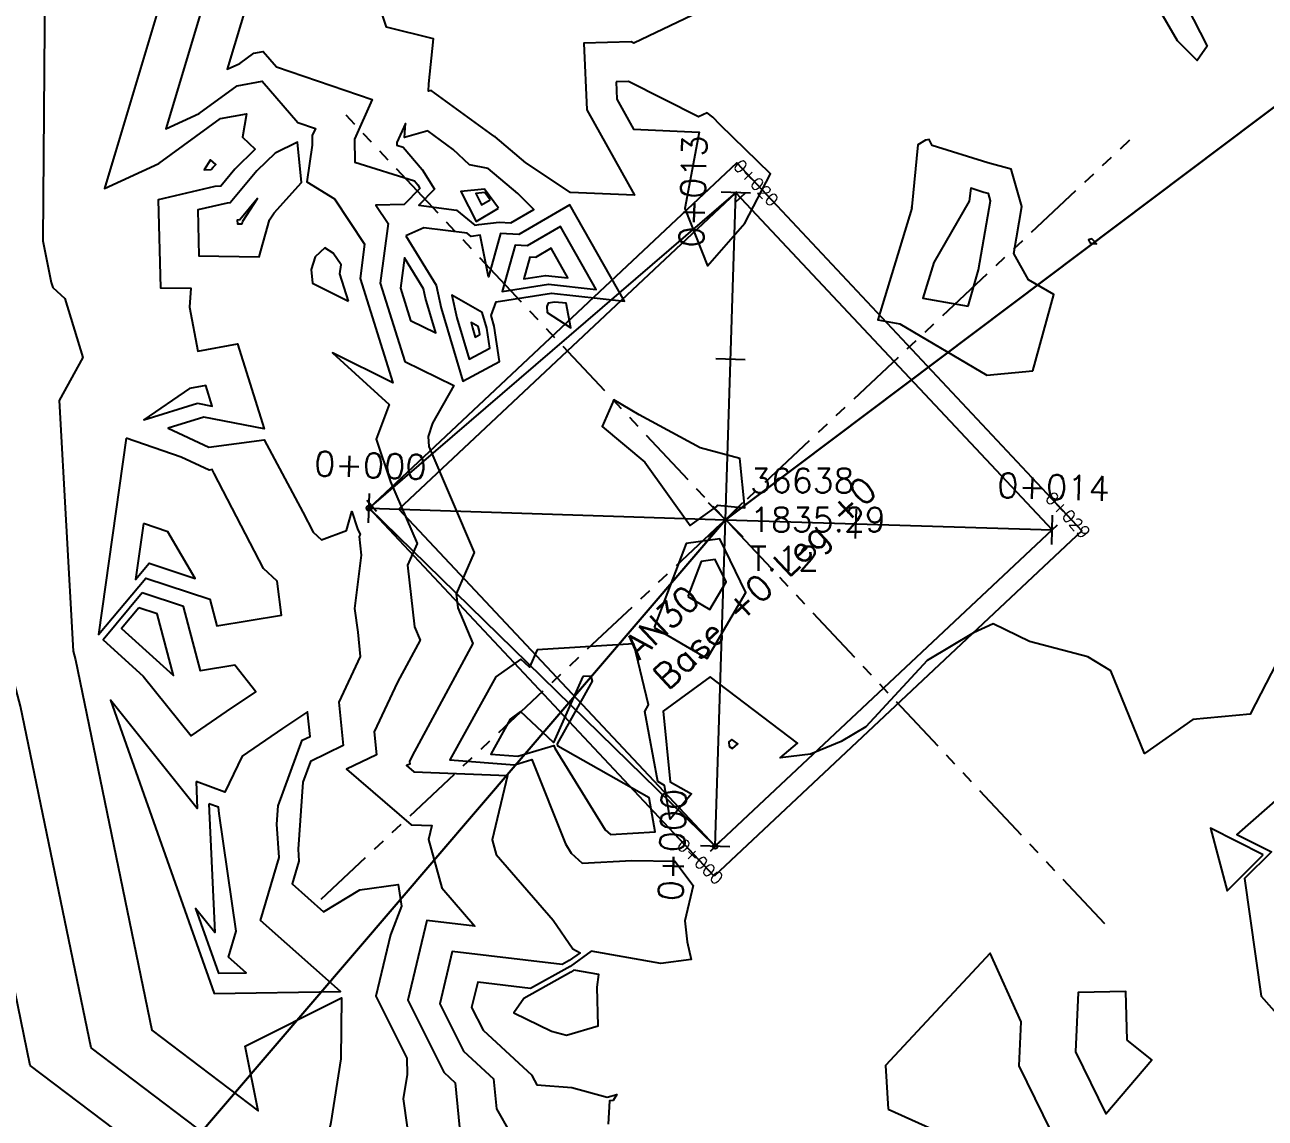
# Model space of a CAD drawing. Header units: metres. Extents: x 419533 to 423558, y 4805342 to 4807578.
# Drawn here: x 421936.54 to 421962, y 4806600.72 to 4806623.15 of the extents above; entities that cross this region are included whole.
import ezdxf

# ---------------------------------------------------------------- set-up
doc = ezdxf.new("R2010")
doc.units = ezdxf.units.M
doc.linetypes.add('PHANTOM', pattern=[2.5, 1.25, -0.25, 0.25, -0.25, 0.25, -0.25])
for name, color, linetype in [('_pieds', 253, 'Continuous'), ('C-ROAD-CNTR-N', 92, 'Continuous'), ('C-ROAD-STAN', 11, 'Continuous'), ('C-ROAD-STAN-MAJR', 11, 'Continuous'), ('C-ROAD-STAN-MINR', 11, 'Continuous'), ('C-TOPO-MAJR', 9, 'Continuous'), ('C-TOPO-MINR', 8, 'Continuous'), ('LS', 7, 'Continuous'), ('V-NODE', 1, 'Continuous'), ('V-NODE-TEXT', 11, 'Continuous')]:
    doc.layers.add(name, color=color, linetype=linetype)
doc.styles.get("Standard").update_dxf_attribs({"font": 'simplex.shx'})

# ---------------------------------------------------------------- blocks, each defined once
blk = doc.blocks.new('AeccTickTriangle')
at = {"color": 0, "linetype": 'ByBlock', "lineweight": -2}
blk.add_lwpolyline([(3.05311331771918e-16, 0.6666666666666667), (-0.5773502691896256, -0.333333333333333), (0.5773502691896257, -0.3333333333333335)], close=True, dxfattribs=at)
at = {"color": 0, "linetype": 'ByBlock', "lineweight": -2, "const_width": 0.0625}
blk.add_lwpolyline([(-0.03125, 0, 1), (0.03125, 0, 1)], format="xyb", close=True, dxfattribs=at)
blk = doc.blocks.new('AeccTickLine')
blk.add_line((0, -0.5), (0, 0.5))
blk = doc.blocks.new('AN30 +0 +0')
at = {"linetype": 'PHANTOM', "flags": 128}
for points in [[(0, -11.38231219537556), (0, 11.38231219444424)], [(-11.38231219508452, 0), (11.38231219508452, 0)]]:
    blk.add_lwpolyline(points, dxfattribs=at)
at = {"flags": 128}
blk.add_lwpolyline([(-4.74419642862631, -4.744196427986026), (-4.74419642862631, 4.744196428917348), (4.744196428568102, 4.744196428917348), (4.744196428568102, -4.744196427986026)], close=True, dxfattribs=at)
at = {"layer": 'LS', "insert": (-3.273187459330074, -0.3826382020488381), "char_height": 0.5157699281218149, "width": 9.13591657892082, "attachment_point": 1}
blk.add_mtext('AN30\\PBase +0 Leg +0', dxfattribs=at)
blk = doc.blocks.new('*U73')
at = {"color": 0, "linetype": 'ByBlock', "lineweight": -2, "transparency": 16777216}
for p, q in [((-0.7071067811865476, -0.7071067811865476), (0.7071067811865476, 0.7071067811865476)), ((-0.7071067811865476, 0.7071067811865476), (0.7071067811865476, -0.7071067811865476))]:
    blk.add_line(p, q, dxfattribs=at)
blk = doc.blocks.new('*U86', base_point=(421950.92, 4806613, 1835.29))
at = {"layer": 'V-NODE-TEXT', "linetype": 'ByBlock', "char_height": 0.5}
for s, insert, attachment_point in [('36638', (421951.4235533906, 4806613.550000001, 1835.29), 7), ('1835.29', (421951.4235533906, 4806613, 1835.29), 4), ('T.12', (421951.4235533906, 4806612.449999999, 1835.29), 1)]:
    blk.add_mtext(s, dxfattribs=dict(at, insert=insert, attachment_point=attachment_point))
blk = doc.blocks.new('*U87', base_point=(421950.92, 4806613, 1835.29))
at = {"layer": 'V-NODE-TEXT', "lineweight": -2}
blk.add_blockref('*U86', (421950.92, 4806613, 1835.29), dxfattribs=at)
blk = doc.blocks.new('*U88', base_point=(421950.92, 4806613, 1835.29))
at = {"layer": 'V-NODE', "lineweight": -2, "xscale": 0.5, "yscale": 0.5, "zscale": 0.5}
blk.add_blockref('*U73', (421950.92, 4806613, 1835.29), dxfattribs=at)
at = {"layer": 'V-NODE-TEXT', "lineweight": -2}
blk.add_blockref('*U87', (421950.92, 4806613, 1835.29), dxfattribs=at)
blk = doc.blocks.new('tower_bases_layout_1')
at = {"color": 31, "lineweight": 30, "true_color": 0xffbd7a, "elevation": 1718.013}
blk.add_lwpolyline([(423449.834, 4807399.592), (423130.593, 4807500.114), (421950.92, 4806612.998), (421795.045, 4806430.988), (421305.015, 4806147.038), (421305.015, 4806147.038), (420630.083, 4805770.97), (419765.157, 4805549.54), (419617.356, 4805580.088)], dxfattribs=at)
at = {"layer": '_pieds', "elevation": 1838.947, "flags": 128}
blk.add_lwpolyline([(421950.6878595501, 4806605.683969109), (421943.6019691079, 4806613.234140449), (421951.1521404493, 4806620.320030892), (421958.2380308914, 4806612.769859552)], close=True, dxfattribs=at)
at = {"rotation": 43.1830892}
blk.add_blockref('AN30 +0 +0', (421950.92, 4806613.002, 1838.947), dxfattribs=at)
at = {"layer": 'V-NODE'}
blk.add_blockref('*U88', (421950.92, 4806613, 1835.29), dxfattribs=at)
blk = doc.blocks.new('leg_extensions_profiles_1')
at = {"layer": 'C-ROAD-CNTR-N', "color": 92, "linetype": 'Continuous', "lineweight": -3, "flags": 128}
blk.add_lwpolyline([(421950.7072763161, 4806606.2960662), (421943.6019691079, 4806613.234140449), (421951.1327236832, 4806619.707933801), (421957.6259338002, 4806612.789276318)], dxfattribs=at)
at = {"layer": 'C-ROAD-STAN', "color": 11, "linetype": 'Continuous', "lineweight": -3}
blk.add_circle((421950.7072763161, 4806606.2960662), 0.05, dxfattribs=at)
at = {"layer": 'C-TOPO-MAJR', "color": 9, "linetype": 'Continuous', "lineweight": -3, "flags": 128}
for points, elevation in [([(421943.4961119975, 4806552.220378541), (421944.5289472216, 4806556.226067032), (421942.3991619786, 4806554.654016743), (421941.106498958, 4806565.954826071), (421941.2808331064, 4806571.049859755), (421935.9794587184, 4806569.715963956), (421935.2656436298, 4806573.469782414), (421936.647377898, 4806578.207013911), (421938.6723446221, 4806581.923399498), (421937.6997973283, 4806581.62462166), (421937.8506189344, 4806582.122528223), (421938.207317413, 4806586.009009946), (421939.6302640437, 4806599.53883402), (421936.6479765318, 4806601.795388778), (421935.3227048183, 4806608.223253082), (421934.9059218276, 4806609.803069855), (421934.5586790428, 4806616.071078246), (421934.3757762027, 4806616.979027375), (421934.5329274804, 4806637.480042636), (421926.7322778216, 4806629.240444653)], 1830), ([(421960.3865834694, 4806623.545327244), (421960.8085863158, 4806622.716613789), (421960.5996694, 4806622.4207274), (421960.19795125, 4806622.827145), (421959.8083533898, 4806623.494877627)], 1835), ([(421951.1309888508, 4806623.781256851), (421949.0404886444, 4806622.775723099), (421948.9808531587, 4806622.805741959), (421948.0136306052, 4806622.778135967), (421948.0755913762, 4806621.410133119), (421949.0541538871, 4806619.658967871), (421947.7404857317, 4806619.713025244), (421946.8239005883, 4806620.320814118), (421946.1931970513, 4806620.856863461), (421946.1753381334, 4806620.860531349), (421946.1600514811, 4806620.875021842), (421944.8781974072, 4806621.808379749), (421944.8206770588, 4806621.791416057), (421944.8289102777, 4806621.943244826), (421944.9246318182, 4806622.864103454), (421943.9582730443, 4806623.103273044), (421943.2504406302, 4806625.229878447)], 1835), ([(421941.6821964661, 4806625.539282289), (421940.692819789, 4806622.243459557), (421940.9491685369, 4806622.362519239), (421941.2401427538, 4806622.574237452), (421941.4307096949, 4806622.608604837), (421941.7057807292, 4806622.293531431), (421943.6694611704, 4806621.620838604), (421943.301840316, 4806620.808702165), (421943.3120567274, 4806620.332684014), (421944.5336137915, 4806619.948982817), (421944.6022925473, 4806619.868574185), (421944.6464930195, 4806619.798107496), (421944.3250699043, 4806619.464076527), (421943.7439775112, 4806619.45101066), (421943.9951253287, 4806619.07363316), (421943.8309010026, 4806617.849101485), (421944.3341198336, 4806616.246332143), (421945.3454924925, 4806615.754672673), (421944.9018088024, 4806614.977668743), (421944.8183920812, 4806614.705218376), (421944.8286325832, 4806614.498976262), (421945.7569235756, 4806612.32289967), (421945.389440799, 4806611.478830433), (421945.4221828473, 4806611.187296941), (421945.7297302468, 4806610.457440756), (421944.4868296464, 4806608.15460158), (421944.4320733009, 4806608.03893339), (421944.4377152618, 4806607.985094205), (421944.3681190092, 4806607.951579789), (421944.5184468508, 4806607.822320458), (421946.4463762346, 4806607.750734072), (421946.1318388636, 4806606.426992949), (421946.2149155173, 4806606.126789342), (421947.3792073766, 4806604.779634213), (421947.7850319026, 4806604.188941406), (421947.9352123595, 4806604.111609406), (421947.712133401, 4806603.952803912), (421947.5701231774, 4806603.872964628), (421945.3114108683, 4806604.14050977), (421945.0537169338, 4806603.065417939), (421945.5403578739, 4806602.089622615), (421946.1592364153, 4806601.522471873), (421946.2165587937, 4806600.909754114), (421946.779011726, 4806599.925634292)], 1835)]:
    blk.add_lwpolyline(points, dxfattribs=dict(at, elevation=elevation))
at = {"layer": 'C-TOPO-MAJR', "color": 9, "linetype": 'Continuous', "lineweight": -3, "elevation": 1835, "flags": 128}
for points in [[(421940.9960628207, 4806619.068630773), (421941.0124690016, 4806619.127770877), (421941.3107776923, 4806619.588718077), (421940.9497331023, 4806619.15491456), (421940.9446603186, 4806619.154540679), (421940.8975159114, 4806619.143628594), (421940.8995254028, 4806619.070298539), (421940.9960628207, 4806619.068630773)], [(421946.0859622398, 4806619.563807696), (421945.9775363898, 4806619.710066134), (421945.794933659, 4806619.693948122), (421945.9132295959, 4806619.461743124), (421946.0859622398, 4806619.563807696)], [(421944.3546650985, 4806618.82193749), (421944.9797054729, 4806617.808592582), (421945.0844592327, 4806617.340071217), (421945.5262651055, 4806615.843051608), (421946.2803075079, 4806616.245439054), (421946.1742586489, 4806616.969678355), (421946.1099994837, 4806617.185883451), (421946.2153756124, 4806617.467203778), (421947.3512482377, 4806617.647132169), (421948.8431325291, 4806617.481305564), (421947.7234740555, 4806619.458535036), (421946.6804139182, 4806618.852806602), (421946.3020454124, 4806618.873806134), (421946.0541774276, 4806617.98451881), (421945.8854151139, 4806618.838267464), (421945.6982843991, 4806618.809826746), (421945.6133588384, 4806618.880298967), (421944.7236941684, 4806618.990545031), (421944.3546650985, 4806618.82193749)], [(421958.4022218788, 4806618.690056003), (421958.441657167, 4806618.667435297), (421958.5339233995, 4806618.659604977), (421958.4381313021, 4806618.759091404), (421958.3723879599, 4806618.74369308), (421958.4022218788, 4806618.690056003)]]:
    blk.add_lwpolyline(points, close=True, dxfattribs=at)
at = {"layer": 'C-TOPO-MINR', "color": 8, "linetype": 'Continuous', "lineweight": -3, "flags": 128}
for points, elevation in [([(421937.0869641818, 4806642.401130064), (421936.9054509965, 4806618.722006123), (421937.077670772, 4806617.867088861), (421937.1122301336, 4806617.763473256), (421937.3556224015, 4806617.536611257), (421937.7235606223, 4806616.325879289), (421937.2425180226, 4806615.447801356), (421937.527852016, 4806610.297295881), (421937.5741118341, 4806610.121947946), (421939.1413981044, 4806602.520258898), (421941.3273444675, 4806600.866257516), (421941.0576228316, 4806602.19544569), (421943.0383380978, 4806603.183898438), (421943.0254661219, 4806601.937677395), (421942.8193771429, 4806600.629911673), (421942.7588484431, 4806600.331070075), (421942.1552683832, 4806599.634751005), (421942.5698785973, 4806598.070616139), (421941.4208308576, 4806585.550929887)], 1832), ([(421941.0057329655, 4806629.242654049), (421938.1687251212, 4806619.791981561), (421939.2853045666, 4806620.310570374), (421940.5527023305, 4806621.232752392), (421941.0883453594, 4806621.329351781), (421941.0078511752, 4806620.847539457), (421941.2678700562, 4806620.605051336), (421940.8504814632, 4806620.193160226), (421940.5585430754, 4806619.842389426), (421940.4336879139, 4806619.833187197), (421939.2733343638, 4806619.564610736), (421939.3227934751, 4806617.75975637), (421939.9414272981, 4806617.749068943), (421939.9159449326, 4806617.361193747), (421940.0842735189, 4806616.454988304), (421940.9008369884, 4806616.60788245), (421941.4524359082, 4806614.861480656), (421940.2078452262, 4806615.099926183), (421939.4807109679, 4806614.87494212), (421940.3123148659, 4806614.489218954), (421941.452146251, 4806614.637234151), (421942.2408516792, 4806613.152651054), (421942.4546205524, 4806612.7406974), (421942.6235321512, 4806612.585389883), (421943.1378731903, 4806612.776242574), (421943.2466741877, 4806613.166006659), (421943.3674489864, 4806612.813288448), (421943.4186414147, 4806612.693284434), (421943.4004270662, 4806612.651447995), (421943.4428631568, 4806612.273599255), (421943.3010210951, 4806611.17697343), (421943.3734739554, 4806610.690007025), (421943.4217933465, 4806610.189696229), (421942.9800936278, 4806609.256642599), (421943.0738912279, 4806608.361566162), (421942.399906431, 4806608.037005476), (421942.2444462521, 4806607.614154438), (421942.1471680942, 4806606.23865898), (421942.1631754403, 4806605.991466765), (421942.0258830428, 4806605.525529389), (421942.6676284907, 4806604.95431006), (421943.4128097341, 4806605.401186928), (421944.2030566455, 4806605.513649903), (421944.2676736928, 4806605.067547339), (421944.0450254533, 4806604.476974309), (421943.7434004521, 4806603.218603306), (421944.3768087284, 4806601.948515275), (421944.3827159929, 4806601.614965132), (421944.3024767708, 4806601.111138141), (421944.4644994728, 4806599.954225488)], 1833), ([(421942.080177114, 4806629.843447203), (421939.4307724551, 4806621.017720559), (421940.1172365518, 4806621.336544807), (421940.8964225422, 4806621.903494922), (421941.4067326729, 4806621.995525705), (421942.1433322884, 4806621.151805643), (421942.5004673306, 4806621.029462834), (421942.4336080359, 4806620.881759381), (421942.43791348, 4806620.68115376), (421942.3282920667, 4806619.932281455), (421942.8924670601, 4806619.58014149), (421943.5114341563, 4806618.650074655), (421943.4170034239, 4806617.945955932), (421944.0891964286, 4806615.804998016), (421942.8543669468, 4806616.422669468), (421944.0133088467, 4806615.359873048), (421943.7475422092, 4806614.649627736), (421944.0457710039, 4806613.778661872), (421944.5877824951, 4806612.508092052), (421944.3949339326, 4806612.065139214), (421944.5372911411, 4806610.797598051), (421944.6519341941, 4806610.525532861), (421944.188623759, 4806609.667113917), (421943.7060834644, 4806608.647787995), (421943.7558032448, 4806608.173330184), (421943.1424862682, 4806607.877984384), (421944.4672503727, 4806606.73888653), (421944.8893378572, 4806606.723213904), (421944.8204752273, 4806606.433403205), (421945.0942258621, 4806605.444185121), (421945.7725611351, 4806604.659310749), (421944.790140472, 4806604.775678768), (421944.398558693, 4806603.142010623), (421945.138039525, 4806601.659229627), (421945.3730698115, 4806601.443843905), (421945.4854727879, 4806600.242370732)], 1834), ([(421946.7363697453, 4806558.140190344), (421947.6282035736, 4806561.599027163), (421944.5948183123, 4806559.360006028), (421943.4618418909, 4806569.264791966), (421943.7070147831, 4806576.430135965), (421937.5079604222, 4806574.870372032), (421942.0718428975, 4806583.24638476), (421939.1885936512, 4806582.360617064), (421939.635724896, 4806583.836729055), (421940.6932062402, 4806595.358734791), (421941.1492801179, 4806599.695228652), (421937.8946873181, 4806602.157823838), (421936.4484083262, 4806609.172600513), (421936.2168869218, 4806610.050182868), (421935.8394307214, 4806616.863567434), (421935.6406135996, 4806617.850516749), (421935.8114385288, 4806640.135314771), (421931.9248127831, 4806636.02998572)], 1831), ([(421962.4505862797, 4806610.478799286), (421961.6908179747, 4806609.006926836), (421960.5117437736, 4806608.901388302), (421959.522826114, 4806608.199950518), (421958.8329815444, 4806609.896537297), (421958.3585095729, 4806610.185751886), (421957.1585919298, 4806610.501587368), (421956.4134565807, 4806610.858295161), (421956.0119965865, 4806610.675366586), (421955.0566373438, 4806610.106832083), (421953.8030630769, 4806608.745193636), (421953.2937228571, 4806608.447782856), (421952.6650586302, 4806608.183823835), (421952.0429102632, 4806608.111126842), (421952.3981202727, 4806608.410520282), (421950.6077827103, 4806609.775356036), (421949.6429000419, 4806609.06716051), (421949.7870654474, 4806607.622063076), (421950.2220927273, 4806607.372697273), (421949.7860195625, 4806606.849791188), (421949.6680808823, 4806607.545667647), (421949.5316751798, 4806607.622663238), (421949.2625371602, 4806609.062537896), (421949.3403452142, 4806609.201701689), (421949.0410581342, 4806610.449524911), (421947.0548190302, 4806610.325803448), (421946.8969722114, 4806609.971546879), (421946.7195420673, 4806610.137106972), (421946.2037934517, 4806609.774142869), (421945.2589976896, 4806608.06777551), (421946.5867278836, 4806607.969285554), (421946.9453969915, 4806608.075412084), (421947.6342771601, 4806606.348275577), (421947.7520973096, 4806606.157958111), (421947.97596141, 4806605.947523723), (421948.9964553591, 4806606.006349558), (421949.8817882427, 4806605.993921088), (421950.2565089739, 4806605.490512369), (421950.086572201, 4806604.766054881), (421950.1324787477, 4806604.333208494), (421950.2123172973, 4806603.975368648), (421949.5919149653, 4806603.892862012), (421948.162245256, 4806604.141286877), (421947.7287768344, 4806603.832709289), (421946.9178536406, 4806603.376801782), (421945.8326812646, 4806603.505340772), (421945.7088751747, 4806602.988825254), (421945.9426762228, 4806602.520015603), (421946.9454030192, 4806601.601099841), (421946.9476447995, 4806601.577137496), (421947.0466396341, 4806601.403926951), (421947.764792375, 4806601.346312875), (421948.4923094428, 4806601.147228413), (421948.6888529841, 4806601.204778154), (421948.6114287426, 4806601.079731189), (421948.5380704011, 4806601.071574438), (421948.5107469565, 4806600.595868696)], 1836), ([(421963.487348913, 4806608.360968256), (421961.4194254958, 4806606.537440737), (421962.125520619, 4806606.181683891), (421961.5751451329, 4806605.633449754), (421961.9195647457, 4806603.218434007), (421963.8686484274, 4806601.020296988)], 1837)]:
    blk.add_lwpolyline(points, dxfattribs=dict(at, elevation=elevation))
for points, elevation in [([(421948.6760514356, 4806621.982006481), (421948.6921051376, 4806621.627564312), (421949.0339947364, 4806621.015743219), (421950.3785692213, 4806620.950415861), (421950.0843747841, 4806619.384331761), (421950.5529218501, 4806618.20815203), (421951.3145053333, 4806619.084523531), (421951.8444679897, 4806620.093872813), (421950.8084521831, 4806621.101604331), (421950.6610946011, 4806621.257276099), (421950.5409011316, 4806621.351169132), (421950.3635520246, 4806621.265863944), (421948.9266535894, 4806621.989159045), (421948.6760514356, 4806621.982006481)], 1836), ([(421945.7741803935, 4806619.041871722), (421945.8556496394, 4806619.054253676), (421946.2711792749, 4806619.101425287), (421946.5105956577, 4806619.088137627), (421946.9820485268, 4806619.36192089), (421946.6535304147, 4806619.691215781), (421946.0502788584, 4806620.203933058), (421945.6626700879, 4806620.283540657), (421945.3308895982, 4806620.59804136), (421944.8058720797, 4806620.98032298), (421944.3324417647, 4806620.840700636), (421944.3480681726, 4806621.128867183), (421944.1700725961, 4806620.735644949), (421944.1711647676, 4806620.684756878), (421944.301753658, 4806620.643737826), (421944.6928678869, 4806620.185823884), (421944.9445823128, 4806619.78452766), (421944.6223409757, 4806619.449646375), (421945.3987123737, 4806619.353439462), (421945.7741803935, 4806619.041871722)], 1836), ([(421941.6723489021, 4806620.522043685), (421941.3003782082, 4806620.154972268), (421940.7541380889, 4806619.498651993), (421940.6891741163, 4806619.493863938), (421940.0854251377, 4806619.354119665), (421940.111159439, 4806618.415027454), (421941.3474538563, 4806618.393669412), (421941.5575575684, 4806619.151039799), (421941.6526786415, 4806619.298021075), (421942.2185611645, 4806619.917818829), (421942.13506184, 4806620.744366), (421941.6723489021, 4806620.522043685)], 1834), ([(421957.2290125, 4806616.054295), (421957.6568553243, 4806617.623156985), (421957.1395800075, 4806617.919874301), (421956.8368099395, 4806618.464211149), (421957.0051617315, 4806619.427065003), (421956.7876739319, 4806620.19349645), (421956.3057354154, 4806620.322221515), (421955.1593499139, 4806620.680572042), (421955.1003005987, 4806620.803576718), (421955.0246805816, 4806620.789024714), (421954.8682156413, 4806620.693747411), (421954.7455681675, 4806619.422461924), (421954.7383655382, 4806619.408395785), (421954.7427268379, 4806619.389765632), (421954.046517542, 4806617.101626152), (421954.4988706637, 4806617.020821681), (421956.2873817066, 4806615.965902097), (421957.2290125, 4806616.054295)], 1836), ([(421940.362948062, 4806620.18612686), (421940.4005847182, 4806620.231348182), (421940.4543943974, 4806620.284449127), (421940.3477728374, 4806620.383882144), (421940.2199607843, 4806620.175588235), (421940.362948062, 4806620.18612686)], 1832), ([(421946.2590243383, 4806619.389032535), (421945.9702794295, 4806619.778528024), (421945.4839967873, 4806619.735604737), (421945.7990263626, 4806619.117228112), (421946.2590243383, 4806619.389032535)], 1836), ([(421955.9028127258, 4806617.378102447), (421956.1147847815, 4806618.123090797), (421956.362593804, 4806619.540384129), (421956.3199775969, 4806619.690564513), (421956.2255429129, 4806619.715787877), (421955.9576610939, 4806619.799525496), (421955.9203261663, 4806619.537571921), (421955.1944926594, 4806618.278562495), (421954.9711485853, 4806617.544526916), (421955.9028127258, 4806617.378102447)], 1837), ([(421946.8502321788, 4806618.617475576), (421946.6028640904, 4806618.631204558), (421946.337324219, 4806617.678514997), (421947.2888072732, 4806617.829235078), (421948.2641647871, 4806617.720821694), (421947.5321594221, 4806619.013486032), (421946.8502321788, 4806618.617475576)], 1834), ([(421943.1784821429, 4806617.48423082), (421943.0031058453, 4806618.04281038), (421943.0277429839, 4806618.226516152), (421942.8662534163, 4806618.469172169), (421942.6921569541, 4806618.577837607), (421942.498685958, 4806618.395163503), (421942.413782373, 4806618.131136749), (421942.4387185689, 4806617.854266398), (421943.1784821429, 4806617.48423082)], 1833), ([(421947.0200504392, 4806618.38214455), (421946.9036827683, 4806618.38860298), (421946.7787666704, 4806617.940435774), (421947.2263663088, 4806618.011337986), (421947.6851970452, 4806617.960337822), (421947.3408447888, 4806618.56843703), (421947.0200504392, 4806618.38214455)], 1833), ([(421944.720488579, 4806617.735473356), (421944.3279074074, 4806618.371944451), (421944.2447985812, 4806617.752247037), (421944.4531683872, 4806617.088582015), (421944.97195177, 4806616.836385398), (421944.7638643814, 4806617.541470867), (421944.720488579, 4806617.735473356)], 1836), ([(421945.405054084, 4806617.138671567), (421945.6542932162, 4806616.294147102), (421946.0796765931, 4806616.521148833), (421946.0198504857, 4806616.929719171), (421945.9254338521, 4806617.247391479), (421945.3005572627, 4806617.606043749), (421945.405054084, 4806617.138671567)], 1834), ([(421947.4136892021, 4806617.465029261), (421947.27885, 4806617.44367), (421947.2537181206, 4806617.376575975), (421947.2571867749, 4806617.250185342), (421947.7480394616, 4806616.932370153), (421947.6473686024, 4806617.439055222), (421947.4136892021, 4806617.465029261)], 1836), ([(421945.7256489353, 4806616.937271916), (421945.782321327, 4806616.745242596), (421945.8790456782, 4806616.796858612), (421945.8654423225, 4806616.889759988), (421945.8439737176, 4806616.961992824), (421945.7018882813, 4806617.043543749), (421945.7256489353, 4806616.937271916)], 1833), ([(421940.083010165, 4806615.387767842), (421940.382796564, 4806615.330333115), (421940.249932116, 4806615.750991499), (421939.9189489049, 4806615.689017877), (421938.9806623288, 4806615.046688196), (421940.083010165, 4806615.387767842)], 1832), ([(421949.1445123556, 4806615.149090136), (421948.6306583334, 4806615.461228333), (421948.3903278783, 4806614.910351727), (421949.2642243301, 4806614.18112665), (421950.1917327759, 4806612.877992525), (421950.7263240694, 4806613.263333214), (421950.7534824632, 4806613.293707696), (421951.3165359631, 4806613.244055861), (421951.2124720509, 4806614.252497843), (421950.3973129438, 4806614.471666), (421949.1445123556, 4806615.149090136)], 1836), ([(421938.619097625, 4806614.67127675), (421938.0458290661, 4806610.641710673), (421939.0168169236, 4806611.799263595), (421940.3346487497, 4806611.369080679), (421940.4803761852, 4806610.822042302), (421941.8050675467, 4806611.042517523), (421941.7161775207, 4806611.7393249), (421941.4346002788, 4806611.998224009), (421940.4252643298, 4806613.943313705), (421940.3811123125, 4806614.026421208), (421940.3173041363, 4806614.018135263), (421939.7439713334, 4806614.284064445), (421938.619097625, 4806614.67127675)], 1832), ([(421938.972847625, 4806612.92377675), (421938.8092614494, 4806611.773912007), (421939.0863395967, 4806612.104227794), (421940.0345583166, 4806611.794698547), (421939.4727250373, 4806612.751705268), (421938.972847625, 4806612.92377675)], 1831), ([(421949.4539584391, 4806610.789531284), (421950.5447646342, 4806610.149366707), (421951.3400684077, 4806611.502214699), (421950.8013820084, 4806612.605347914), (421950.1104794803, 4806612.51055386), (421949.4539584391, 4806610.789531284)], 1836), ([(421950.1438879456, 4806611.422008625), (421950.6014984624, 4806611.153449422), (421950.9351410218, 4806611.720990633), (421950.7091535249, 4806612.183772529), (421950.4193089455, 4806612.14400492), (421950.1438879456, 4806611.422008625)], 1837), ([(421938.9472942506, 4806611.494299394), (421938.1409104604, 4806610.532977474), (421938.9660727429, 4806609.787110621), (421939.9521639508, 4806608.56651136), (421940.6740119786, 4806609.065449235), (421941.2776393318, 4806609.464791527), (421940.8438254473, 4806610.010733631), (421940.1455418607, 4806609.894514689), (421939.7929033992, 4806611.218265228), (421938.9472942506, 4806611.494299394)], 1833), ([(421938.8777715776, 4806611.189335193), (421938.5217054231, 4806610.764854687), (421939.5886910079, 4806609.800402971), (421939.2511580487, 4806611.067449777), (421938.8777715776, 4806611.189335193)], 1834), ([(421947.9943092561, 4806609.780179353), (421947.3918235112, 4806608.428016959), (421946.7145901442, 4806609.05994351), (421946.4978262333, 4806608.90739338), (421946.1007381594, 4806608.19022449), (421946.6587696902, 4806608.14883016), (421947.3934022237, 4806608.366200433), (421947.4158606369, 4806608.309893477), (421948.4519983976, 4806606.636197478), (421948.5576473106, 4806606.536886493), (421949.4750781292, 4806606.589771308), (421949.3562147566, 4806607.291103752), (421947.4777183454, 4806608.351440216), (421947.4689440866, 4806608.398382052), (421948.1882035338, 4806609.684815363), (421948.1628132965, 4806609.790675354), (421947.9943092561, 4806609.780179353)], 1837), ([(421940.0505909795, 4806607.625871498), (421940.075364668, 4806607.068707266), (421938.2917596477, 4806609.291951925), (421940.4261939101, 4806603.27247343), (421943.0133547616, 4806603.313327056), (421941.3731072171, 4806604.773315756), (421941.7543882365, 4806606.067291831), (421941.7099335008, 4806606.753780679), (421941.7361174849, 4806607.124017452), (421942.2319765667, 4806608.472752082), (421942.3919792109, 4806608.54980214), (421942.3386664062, 4806609.058546876), (421941.8222526721, 4806608.716902575), (421940.9967062349, 4806608.146288861), (421940.640021305, 4806607.409897516), (421940.0505909795, 4806607.625871498)], 1832), ([(421950.994797854, 4806608.343175152), (421951.0623899899, 4806608.304430071), (421951.1717566364, 4806608.396611191), (421951.0504202509, 4806608.489110081), (421950.9850273451, 4806608.44111361), (421950.994797854, 4806608.343175152)], 1837), ([(421940.316526652, 4806607.166295475), (421940.433843069, 4806604.527830413), (421940.0400962427, 4806605.018631637), (421940.5112917749, 4806603.6897777), (421941.0824307675, 4806603.698796505), (421940.7203313914, 4806604.021102122), (421940.8772217601, 4806604.553550299), (421940.5244812336, 4806606.971136165), (421940.5084072541, 4806607.095988237), (421940.316526652, 4806607.166295475)], 1831), ([(421961.9577865361, 4806606.120044223), (421960.8761325955, 4806606.665021496), (421961.2176883847, 4806605.382825577), (421961.9577865361, 4806606.120044223)], 1836), ([(421954.2574004679, 4806600.90315734), (421958.2669972222, 4806599.096941667), (421956.9452088415, 4806601.78822596), (421956.9875051617, 4806602.69259249), (421956.3531021472, 4806604.10396351), (421954.2075718911, 4806601.800635512), (421954.2574004679, 4806600.90315734)], 1836), ([(421947.3491683251, 4806602.504712277), (421947.6579441177, 4806602.42021603), (421948.3083537397, 4806602.610661899), (421948.2828556865, 4806603.407702503), (421948.3196007072, 4806603.664361757), (421947.8035913547, 4806603.754025511), (421947.7454202679, 4806603.712614667), (421946.7833386887, 4806603.171724707), (421946.5746686585, 4806602.877572164), (421947.3491683251, 4806602.504712277)], 1837), ([(421959.1684741415, 4806602.319147498), (421959.1374370331, 4806603.314410039), (421958.1627344995, 4806603.294553431), (421958.1057771643, 4806602.076709719), (421958.7295397414, 4806600.806670996), (421959.6714011815, 4806601.91532205), (421959.1684741415, 4806602.319147498)], 1837)]:
    blk.add_lwpolyline(points, close=True, dxfattribs=dict(at, elevation=elevation))
at = {"layer": 'C-ROAD-STAN', "color": 11, "linetype": 'Continuous', "lineweight": -3, "xscale": 0.02999999999999999, "yscale": 0.02999999999999999, "zscale": 0.02999999999999999}
for p in [(421951.1327236832, 4806619.707933801), (421943.6019691079, 4806613.234140449)]:
    blk.add_blockref('AeccTickTriangle', p, dxfattribs=at)
at = {"layer": 'C-ROAD-STAN-MAJR', "color": 11, "linetype": 'Continuous', "lineweight": -3, "xscale": 0.3, "yscale": 0.3, "zscale": 0.3}
for p, rotation in [((421951.2273334978, 4806619.607124973), 313.1830892015521), ((421957.6259338002, 4806612.789276318), 313.1830892015521), ((421950.7072763161, 4806606.2960662), 135.6822637348596)]:
    blk.add_blockref('AeccTickLine', p, dxfattribs=dict(at, rotation=rotation))
at = {"layer": 'C-ROAD-STAN-MINR', "color": 11, "linetype": 'Continuous', "lineweight": -3, "xscale": 0.3, "yscale": 0.3, "zscale": 0.3, "rotation": 40.68391467360711}
blk.add_blockref('AeccTickLine', (421943.6543883106, 4806613.279202479), dxfattribs=at)
at = {"layer": 'C-ROAD-STAN-MAJR', "color": 11, "linetype": 'Continuous', "lineweight": -3, "char_height": 0.254}
for s, insert, attachment_point, rotation in [('0+020', (421951.4559284931, 4806619.82166303), 8, 313.1830892015522), ('0+029', (421957.8545287956, 4806613.003814375), 8, 313.1830892015522), ('0+000', (421950.4882536796, 4806606.071764317), 2, 315.68226373485965)]:
    blk.add_mtext(s, dxfattribs=dict(at, insert=insert, attachment_point=attachment_point, rotation=rotation))

msp = doc.modelspace()

# ---------------------------------------------------------------- linework, layer by layer
at = {"layer": 'C-ROAD-CNTR-N', "color": 92, "linetype": 'Continuous', "lineweight": -3, "flags": 128}
for points in [[(421950.7072763161, 4806606.2960662), (421950.9199999999, 4806613.002), (421951.1327236832, 4806619.707933801)], [(421943.6019691079, 4806613.234140449), (421950.92, 4806612.998), (421957.6259338004, 4806612.789276318)]]:
    msp.add_lwpolyline(points, dxfattribs=at)
at = {"layer": 'C-ROAD-STAN', "color": 11, "linetype": 'Continuous', "lineweight": -3}
for centre in [(421943.6019691079, 4806613.234140449), (421950.7072763161, 4806606.2960662)]:
    msp.add_circle(centre, 0.05, dxfattribs=at)
at = {"layer": 'C-TOPO-MAJR', "color": 9, "linetype": 'Continuous', "lineweight": -3, "flags": 128}
for points, elevation in [([(421943.4961119975, 4806552.220378541), (421944.5289472216, 4806556.226067032), (421942.3991619786, 4806554.654016743), (421941.106498958, 4806565.954826071), (421941.2808331064, 4806571.049859755), (421935.9794587184, 4806569.715963956), (421935.2656436298, 4806573.469782414), (421936.647377898, 4806578.207013911), (421938.6723446221, 4806581.923399498), (421937.6997973283, 4806581.62462166), (421937.8506189344, 4806582.122528223), (421938.207317413, 4806586.009009946), (421939.6302640437, 4806599.53883402), (421936.6479765318, 4806601.795388778), (421935.3227048183, 4806608.223253082), (421934.9059218276, 4806609.803069855), (421934.5586790428, 4806616.071078246), (421934.3757762027, 4806616.979027375), (421934.5329274804, 4806637.480042636), (421926.7322778216, 4806629.240444653)], 1830), ([(421941.6821964661, 4806625.539282289), (421940.692819789, 4806622.243459557), (421940.9491685369, 4806622.362519239), (421941.2401427538, 4806622.574237452), (421941.4307096949, 4806622.608604837), (421941.7057807292, 4806622.293531431), (421943.6694611704, 4806621.620838604), (421943.301840316, 4806620.808702165), (421943.3120567274, 4806620.332684014), (421944.5336137915, 4806619.948982817), (421944.6022925473, 4806619.868574185), (421944.6464930195, 4806619.798107496), (421944.3250699043, 4806619.464076527), (421943.7439775112, 4806619.45101066), (421943.9951253287, 4806619.07363316), (421943.8309010026, 4806617.849101485), (421944.3341198336, 4806616.246332143), (421945.3454924925, 4806615.754672673), (421944.9018088024, 4806614.977668743), (421944.8183920812, 4806614.705218376), (421944.8286325832, 4806614.498976262), (421945.7569235756, 4806612.32289967), (421945.389440799, 4806611.478830433), (421945.4221828473, 4806611.187296941), (421945.7297302468, 4806610.457440756), (421944.4868296464, 4806608.15460158), (421944.4320733009, 4806608.03893339), (421944.4377152618, 4806607.985094205), (421944.3681190092, 4806607.951579789), (421944.5184468508, 4806607.822320458), (421946.4463762346, 4806607.750734072), (421946.1318388636, 4806606.426992949), (421946.2149155173, 4806606.126789342), (421947.3792073766, 4806604.779634213), (421947.7850319026, 4806604.188941406), (421947.9352123595, 4806604.111609406), (421947.712133401, 4806603.952803912), (421947.5701231774, 4806603.872964628), (421945.3114108683, 4806604.14050977), (421945.0537169338, 4806603.065417939), (421945.5403578739, 4806602.089622615), (421946.1592364153, 4806601.522471873), (421946.2165587937, 4806600.909754114), (421946.779011726, 4806599.925634292)], 1835), ([(421951.1309888508, 4806623.781256851), (421949.0404886444, 4806622.775723099), (421948.9808531587, 4806622.805741959), (421948.0136306052, 4806622.778135967), (421948.0755913762, 4806621.410133119), (421949.0541538871, 4806619.658967871), (421947.7404857317, 4806619.713025244), (421946.8239005883, 4806620.320814118), (421946.1931970513, 4806620.856863461), (421946.1753381334, 4806620.860531349), (421946.1600514811, 4806620.875021842), (421944.8781974072, 4806621.808379749), (421944.8206770588, 4806621.791416057), (421944.8289102777, 4806621.943244826), (421944.9246318182, 4806622.864103454), (421943.9582730443, 4806623.103273044), (421943.2504406302, 4806625.229878447)], 1835), ([(421960.3865834694, 4806623.545327244), (421960.8085863158, 4806622.716613789), (421960.5996694, 4806622.4207274), (421960.19795125, 4806622.827145), (421959.8083533898, 4806623.494877627)], 1835)]:
    msp.add_lwpolyline(points, dxfattribs=dict(at, elevation=elevation))
at = {"layer": 'C-TOPO-MAJR', "color": 9, "linetype": 'Continuous', "lineweight": -3, "elevation": 1835, "flags": 128}
for points in [[(421940.9960628207, 4806619.068630773), (421941.0124690016, 4806619.127770877), (421941.3107776923, 4806619.588718077), (421940.9497331023, 4806619.15491456), (421940.9446603186, 4806619.154540679), (421940.8975159114, 4806619.143628594), (421940.8995254028, 4806619.070298539), (421940.9960628207, 4806619.068630773)], [(421946.0859622398, 4806619.563807696), (421945.9775363898, 4806619.710066134), (421945.794933659, 4806619.693948122), (421945.9132295959, 4806619.461743124), (421946.0859622398, 4806619.563807696)], [(421944.3546650985, 4806618.82193749), (421944.9797054729, 4806617.808592582), (421945.0844592327, 4806617.340071217), (421945.5262651055, 4806615.843051608), (421946.2803075079, 4806616.245439054), (421946.1742586489, 4806616.969678355), (421946.1099994837, 4806617.185883451), (421946.2153756124, 4806617.467203778), (421947.3512482377, 4806617.647132169), (421948.8431325291, 4806617.481305564), (421947.7234740555, 4806619.458535036), (421946.6804139182, 4806618.852806602), (421946.3020454124, 4806618.873806134), (421946.0541774276, 4806617.98451881), (421945.8854151139, 4806618.838267464), (421945.6982843991, 4806618.809826746), (421945.6133588384, 4806618.880298967), (421944.7236941684, 4806618.990545031), (421944.3546650985, 4806618.82193749)], [(421958.4022218788, 4806618.690056003), (421958.441657167, 4806618.667435297), (421958.5339233995, 4806618.659604977), (421958.4381313021, 4806618.759091404), (421958.3723879599, 4806618.74369308), (421958.4022218788, 4806618.690056003)]]:
    msp.add_lwpolyline(points, close=True, dxfattribs=at)
at = {"layer": 'C-TOPO-MINR', "color": 8, "linetype": 'Continuous', "lineweight": -3, "flags": 128}
for points, elevation in [([(421937.0869641818, 4806642.401130064), (421936.9054509965, 4806618.722006123), (421937.077670772, 4806617.867088861), (421937.1122301336, 4806617.763473256), (421937.3556224015, 4806617.536611257), (421937.7235606223, 4806616.325879289), (421937.2425180226, 4806615.447801356), (421937.527852016, 4806610.297295881), (421937.5741118341, 4806610.121947946), (421939.1413981044, 4806602.520258898), (421941.3273444675, 4806600.866257516), (421941.0576228316, 4806602.19544569), (421943.0383380978, 4806603.183898438), (421943.0254661219, 4806601.937677395), (421942.8193771429, 4806600.629911673), (421942.7588484431, 4806600.331070075), (421942.1552683832, 4806599.634751005), (421942.5698785973, 4806598.070616139), (421941.4208308576, 4806585.550929887)], 1832), ([(421946.7363697453, 4806558.140190344), (421947.6282035736, 4806561.599027163), (421944.5948183123, 4806559.360006028), (421943.4618418909, 4806569.264791966), (421943.7070147831, 4806576.430135965), (421937.5079604222, 4806574.870372032), (421942.0718428975, 4806583.24638476), (421939.1885936512, 4806582.360617064), (421939.635724896, 4806583.836729055), (421940.6932062402, 4806595.358734791), (421941.1492801179, 4806599.695228652), (421937.8946873181, 4806602.157823838), (421936.4484083262, 4806609.172600513), (421936.2168869218, 4806610.050182868), (421935.8394307214, 4806616.863567434), (421935.6406135996, 4806617.850516749), (421935.8114385288, 4806640.135314771), (421931.9248127831, 4806636.02998572)], 1831), ([(421942.080177114, 4806629.843447203), (421939.4307724551, 4806621.017720559), (421940.1172365518, 4806621.336544807), (421940.8964225422, 4806621.903494922), (421941.4067326729, 4806621.995525705), (421942.1433322884, 4806621.151805643), (421942.5004673306, 4806621.029462834), (421942.4336080359, 4806620.881759381), (421942.43791348, 4806620.68115376), (421942.3282920667, 4806619.932281455), (421942.8924670601, 4806619.58014149), (421943.5114341563, 4806618.650074655), (421943.4170034239, 4806617.945955932), (421944.0891964286, 4806615.804998016), (421942.8543669468, 4806616.422669468), (421944.0133088467, 4806615.359873048), (421943.7475422092, 4806614.649627736), (421944.0457710039, 4806613.778661872), (421944.5877824951, 4806612.508092052), (421944.3949339326, 4806612.065139214), (421944.5372911411, 4806610.797598051), (421944.6519341941, 4806610.525532861), (421944.188623759, 4806609.667113917), (421943.7060834644, 4806608.647787995), (421943.7558032448, 4806608.173330184), (421943.1424862682, 4806607.877984384), (421944.4672503727, 4806606.73888653), (421944.8893378572, 4806606.723213904), (421944.8204752273, 4806606.433403205), (421945.0942258621, 4806605.444185121), (421945.7725611351, 4806604.659310749), (421944.790140472, 4806604.775678768), (421944.398558693, 4806603.142010623), (421945.138039525, 4806601.659229627), (421945.3730698115, 4806601.443843905), (421945.4854727879, 4806600.242370732)], 1834), ([(421941.0057329655, 4806629.242654049), (421938.1687251212, 4806619.791981561), (421939.2853045666, 4806620.310570374), (421940.5527023305, 4806621.232752392), (421941.0883453594, 4806621.329351781), (421941.0078511752, 4806620.847539457), (421941.2678700562, 4806620.605051336), (421940.8504814632, 4806620.193160226), (421940.5585430754, 4806619.842389426), (421940.4336879139, 4806619.833187197), (421939.2733343638, 4806619.564610736), (421939.3227934751, 4806617.75975637), (421939.9414272981, 4806617.749068943), (421939.9159449326, 4806617.361193747), (421940.0842735189, 4806616.454988304), (421940.9008369884, 4806616.60788245), (421941.4524359082, 4806614.861480656), (421940.2078452262, 4806615.099926183), (421939.4807109679, 4806614.87494212), (421940.3123148659, 4806614.489218954), (421941.452146251, 4806614.637234151), (421942.2408516792, 4806613.152651054), (421942.4546205524, 4806612.7406974), (421942.6235321512, 4806612.585389883), (421943.1378731903, 4806612.776242574), (421943.2466741877, 4806613.166006659), (421943.3674489864, 4806612.813288448), (421943.4186414147, 4806612.693284434), (421943.4004270662, 4806612.651447995), (421943.4428631568, 4806612.273599255), (421943.3010210951, 4806611.17697343), (421943.3734739554, 4806610.690007025), (421943.4217933465, 4806610.189696229), (421942.9800936278, 4806609.256642599), (421943.0738912279, 4806608.361566162), (421942.399906431, 4806608.037005476), (421942.2444462521, 4806607.614154438), (421942.1471680942, 4806606.23865898), (421942.1631754403, 4806605.991466765), (421942.0258830428, 4806605.525529389), (421942.6676284907, 4806604.95431006), (421943.4128097341, 4806605.401186928), (421944.2030566455, 4806605.513649903), (421944.2676736928, 4806605.067547339), (421944.0450254533, 4806604.476974309), (421943.7434004521, 4806603.218603306), (421944.3768087284, 4806601.948515275), (421944.3827159929, 4806601.614965132), (421944.3024767708, 4806601.111138141), (421944.4644994728, 4806599.954225488)], 1833), ([(421962.4505862797, 4806610.478799286), (421961.6908179747, 4806609.006926836), (421960.5117437736, 4806608.901388302), (421959.522826114, 4806608.199950518), (421958.8329815444, 4806609.896537297), (421958.3585095729, 4806610.185751886), (421957.1585919298, 4806610.501587368), (421956.4134565807, 4806610.858295161), (421956.0119965865, 4806610.675366586), (421955.0566373438, 4806610.106832083), (421953.8030630769, 4806608.745193636), (421953.2937228571, 4806608.447782856), (421952.6650586302, 4806608.183823835), (421952.0429102632, 4806608.111126842), (421952.3981202727, 4806608.410520282), (421950.6077827103, 4806609.775356036), (421949.6429000419, 4806609.06716051), (421949.7870654474, 4806607.622063076), (421950.2220927273, 4806607.372697273), (421949.7860195625, 4806606.849791188), (421949.6680808823, 4806607.545667647), (421949.5316751798, 4806607.622663238), (421949.2625371602, 4806609.062537896), (421949.3403452142, 4806609.201701689), (421949.0410581342, 4806610.449524911), (421947.0548190302, 4806610.325803448), (421946.8969722114, 4806609.971546879), (421946.7195420673, 4806610.137106972), (421946.2037934517, 4806609.774142869), (421945.2589976896, 4806608.06777551), (421946.5867278836, 4806607.969285554), (421946.9453969915, 4806608.075412084), (421947.6342771601, 4806606.348275577), (421947.7520973096, 4806606.157958111), (421947.97596141, 4806605.947523723), (421948.9964553591, 4806606.006349558), (421949.8817882427, 4806605.993921088), (421950.2565089739, 4806605.490512369), (421950.086572201, 4806604.766054881), (421950.1324787477, 4806604.333208494), (421950.2123172973, 4806603.975368648), (421949.5919149653, 4806603.892862012), (421948.162245256, 4806604.141286877), (421947.7287768344, 4806603.832709289), (421946.9178536406, 4806603.376801782), (421945.8326812646, 4806603.505340772), (421945.7088751747, 4806602.988825254), (421945.9426762228, 4806602.520015603), (421946.9454030192, 4806601.601099841), (421946.9476447995, 4806601.577137496), (421947.0466396341, 4806601.403926951), (421947.764792375, 4806601.346312875), (421948.4923094428, 4806601.147228413), (421948.6888529841, 4806601.204778154), (421948.6114287426, 4806601.079731189), (421948.5380704011, 4806601.071574438), (421948.5107469565, 4806600.595868696)], 1836), ([(421963.487348913, 4806608.360968256), (421961.4194254958, 4806606.537440737), (421962.125520619, 4806606.181683891), (421961.5751451329, 4806605.633449754), (421961.9195647457, 4806603.218434007), (421963.8686484274, 4806601.020296988)], 1837)]:
    msp.add_lwpolyline(points, dxfattribs=dict(at, elevation=elevation))
for points, elevation in [([(421948.6760514356, 4806621.982006481), (421948.6921051376, 4806621.627564312), (421949.0339947364, 4806621.015743219), (421950.3785692213, 4806620.950415861), (421950.0843747841, 4806619.384331761), (421950.5529218501, 4806618.20815203), (421951.3145053333, 4806619.084523531), (421951.8444679897, 4806620.093872813), (421950.8084521831, 4806621.101604331), (421950.6610946011, 4806621.257276099), (421950.5409011316, 4806621.351169132), (421950.3635520246, 4806621.265863944), (421948.9266535894, 4806621.989159045), (421948.6760514356, 4806621.982006481)], 1836), ([(421945.7741803935, 4806619.041871722), (421945.8556496394, 4806619.054253676), (421946.2711792749, 4806619.101425287), (421946.5105956577, 4806619.088137627), (421946.9820485268, 4806619.36192089), (421946.6535304147, 4806619.691215781), (421946.0502788584, 4806620.203933058), (421945.6626700879, 4806620.283540657), (421945.3308895982, 4806620.59804136), (421944.8058720797, 4806620.98032298), (421944.3324417647, 4806620.840700636), (421944.3480681726, 4806621.128867183), (421944.1700725961, 4806620.735644949), (421944.1711647676, 4806620.684756878), (421944.301753658, 4806620.643737826), (421944.6928678869, 4806620.185823884), (421944.9445823128, 4806619.78452766), (421944.6223409757, 4806619.449646375), (421945.3987123737, 4806619.353439462), (421945.7741803935, 4806619.041871722)], 1836), ([(421941.6723489021, 4806620.522043685), (421941.3003782082, 4806620.154972268), (421940.7541380889, 4806619.498651993), (421940.6891741163, 4806619.493863938), (421940.0854251377, 4806619.354119665), (421940.111159439, 4806618.415027454), (421941.3474538563, 4806618.393669412), (421941.5575575684, 4806619.151039799), (421941.6526786415, 4806619.298021075), (421942.2185611645, 4806619.917818829), (421942.13506184, 4806620.744366), (421941.6723489021, 4806620.522043685)], 1834), ([(421957.2290125, 4806616.054295), (421957.6568553243, 4806617.623156985), (421957.1395800075, 4806617.919874301), (421956.8368099395, 4806618.464211149), (421957.0051617315, 4806619.427065003), (421956.7876739319, 4806620.19349645), (421956.3057354154, 4806620.322221515), (421955.1593499139, 4806620.680572042), (421955.1003005987, 4806620.803576718), (421955.0246805816, 4806620.789024714), (421954.8682156413, 4806620.693747411), (421954.7455681675, 4806619.422461924), (421954.7383655382, 4806619.408395785), (421954.7427268379, 4806619.389765632), (421954.046517542, 4806617.101626152), (421954.4988706637, 4806617.020821681), (421956.2873817066, 4806615.965902097), (421957.2290125, 4806616.054295)], 1836), ([(421940.362948062, 4806620.18612686), (421940.4005847182, 4806620.231348182), (421940.4543943974, 4806620.284449127), (421940.3477728374, 4806620.383882144), (421940.2199607843, 4806620.175588235), (421940.362948062, 4806620.18612686)], 1832), ([(421946.2590243383, 4806619.389032535), (421945.9702794295, 4806619.778528024), (421945.4839967873, 4806619.735604737), (421945.7990263626, 4806619.117228112), (421946.2590243383, 4806619.389032535)], 1836), ([(421955.9028127258, 4806617.378102447), (421956.1147847815, 4806618.123090797), (421956.362593804, 4806619.540384129), (421956.3199775969, 4806619.690564513), (421956.2255429129, 4806619.715787877), (421955.9576610939, 4806619.799525496), (421955.9203261663, 4806619.537571921), (421955.1944926594, 4806618.278562495), (421954.9711485853, 4806617.544526916), (421955.9028127258, 4806617.378102447)], 1837), ([(421946.8502321788, 4806618.617475576), (421946.6028640904, 4806618.631204558), (421946.337324219, 4806617.678514997), (421947.2888072732, 4806617.829235078), (421948.2641647871, 4806617.720821694), (421947.5321594221, 4806619.013486032), (421946.8502321788, 4806618.617475576)], 1834), ([(421943.1784821429, 4806617.48423082), (421943.0031058453, 4806618.04281038), (421943.0277429839, 4806618.226516152), (421942.8662534163, 4806618.469172169), (421942.6921569541, 4806618.577837607), (421942.498685958, 4806618.395163503), (421942.413782373, 4806618.131136749), (421942.4387185689, 4806617.854266398), (421943.1784821429, 4806617.48423082)], 1833), ([(421947.0200504392, 4806618.38214455), (421946.9036827683, 4806618.38860298), (421946.7787666704, 4806617.940435774), (421947.2263663088, 4806618.011337986), (421947.6851970452, 4806617.960337822), (421947.3408447888, 4806618.56843703), (421947.0200504392, 4806618.38214455)], 1833), ([(421944.720488579, 4806617.735473356), (421944.3279074074, 4806618.371944451), (421944.2447985812, 4806617.752247037), (421944.4531683872, 4806617.088582015), (421944.97195177, 4806616.836385398), (421944.7638643814, 4806617.541470867), (421944.720488579, 4806617.735473356)], 1836), ([(421945.405054084, 4806617.138671567), (421945.6542932162, 4806616.294147102), (421946.0796765931, 4806616.521148833), (421946.0198504857, 4806616.929719171), (421945.9254338521, 4806617.247391479), (421945.3005572627, 4806617.606043749), (421945.405054084, 4806617.138671567)], 1834), ([(421947.4136892021, 4806617.465029261), (421947.27885, 4806617.44367), (421947.2537181206, 4806617.376575975), (421947.2571867749, 4806617.250185342), (421947.7480394616, 4806616.932370153), (421947.6473686024, 4806617.439055222), (421947.4136892021, 4806617.465029261)], 1836), ([(421945.7256489353, 4806616.937271916), (421945.782321327, 4806616.745242596), (421945.8790456782, 4806616.796858612), (421945.8654423225, 4806616.889759988), (421945.8439737176, 4806616.961992824), (421945.7018882813, 4806617.043543749), (421945.7256489353, 4806616.937271916)], 1833), ([(421940.083010165, 4806615.387767842), (421940.382796564, 4806615.330333115), (421940.249932116, 4806615.750991499), (421939.9189489049, 4806615.689017877), (421938.9806623288, 4806615.046688196), (421940.083010165, 4806615.387767842)], 1832), ([(421949.1445123556, 4806615.149090136), (421948.6306583334, 4806615.461228333), (421948.3903278783, 4806614.910351727), (421949.2642243301, 4806614.18112665), (421950.1917327759, 4806612.877992525), (421950.7263240694, 4806613.263333214), (421950.7534824632, 4806613.293707696), (421951.3165359631, 4806613.244055861), (421951.2124720509, 4806614.252497843), (421950.3973129438, 4806614.471666), (421949.1445123556, 4806615.149090136)], 1836), ([(421938.619097625, 4806614.67127675), (421938.0458290661, 4806610.641710673), (421939.0168169236, 4806611.799263595), (421940.3346487497, 4806611.369080679), (421940.4803761852, 4806610.822042302), (421941.8050675467, 4806611.042517523), (421941.7161775207, 4806611.7393249), (421941.4346002788, 4806611.998224009), (421940.4252643298, 4806613.943313705), (421940.3811123125, 4806614.026421208), (421940.3173041363, 4806614.018135263), (421939.7439713334, 4806614.284064445), (421938.619097625, 4806614.67127675)], 1832), ([(421938.972847625, 4806612.92377675), (421938.8092614494, 4806611.773912007), (421939.0863395967, 4806612.104227794), (421940.0345583166, 4806611.794698547), (421939.4727250373, 4806612.751705268), (421938.972847625, 4806612.92377675)], 1831), ([(421949.4539584391, 4806610.789531284), (421950.5447646342, 4806610.149366707), (421951.3400684077, 4806611.502214699), (421950.8013820084, 4806612.605347914), (421950.1104794803, 4806612.51055386), (421949.4539584391, 4806610.789531284)], 1836), ([(421950.1438879456, 4806611.422008625), (421950.6014984624, 4806611.153449422), (421950.9351410218, 4806611.720990633), (421950.7091535249, 4806612.183772529), (421950.4193089455, 4806612.14400492), (421950.1438879456, 4806611.422008625)], 1837), ([(421938.9472942506, 4806611.494299394), (421938.1409104604, 4806610.532977474), (421938.9660727429, 4806609.787110621), (421939.9521639508, 4806608.56651136), (421940.6740119786, 4806609.065449235), (421941.2776393318, 4806609.464791527), (421940.8438254473, 4806610.010733631), (421940.1455418607, 4806609.894514689), (421939.7929033992, 4806611.218265228), (421938.9472942506, 4806611.494299394)], 1833), ([(421938.8777715776, 4806611.189335193), (421938.5217054231, 4806610.764854687), (421939.5886910079, 4806609.800402971), (421939.2511580487, 4806611.067449777), (421938.8777715776, 4806611.189335193)], 1834), ([(421947.9943092561, 4806609.780179353), (421947.3918235112, 4806608.428016959), (421946.7145901442, 4806609.05994351), (421946.4978262333, 4806608.90739338), (421946.1007381594, 4806608.19022449), (421946.6587696902, 4806608.14883016), (421947.3934022237, 4806608.366200433), (421947.4158606369, 4806608.309893477), (421948.4519983976, 4806606.636197478), (421948.5576473106, 4806606.536886493), (421949.4750781292, 4806606.589771308), (421949.3562147566, 4806607.291103752), (421947.4777183454, 4806608.351440216), (421947.4689440866, 4806608.398382052), (421948.1882035338, 4806609.684815363), (421948.1628132965, 4806609.790675354), (421947.9943092561, 4806609.780179353)], 1837), ([(421940.0505909795, 4806607.625871498), (421940.075364668, 4806607.068707266), (421938.2917596477, 4806609.291951925), (421940.4261939101, 4806603.27247343), (421943.0133547616, 4806603.313327056), (421941.3731072171, 4806604.773315756), (421941.7543882365, 4806606.067291831), (421941.7099335008, 4806606.753780679), (421941.7361174849, 4806607.124017452), (421942.2319765667, 4806608.472752082), (421942.3919792109, 4806608.54980214), (421942.3386664062, 4806609.058546876), (421941.8222526721, 4806608.716902575), (421940.9967062349, 4806608.146288861), (421940.640021305, 4806607.409897516), (421940.0505909795, 4806607.625871498)], 1832), ([(421950.994797854, 4806608.343175152), (421951.0623899899, 4806608.304430071), (421951.1717566364, 4806608.396611191), (421951.0504202509, 4806608.489110081), (421950.9850273451, 4806608.44111361), (421950.994797854, 4806608.343175152)], 1837), ([(421940.316526652, 4806607.166295475), (421940.433843069, 4806604.527830413), (421940.0400962427, 4806605.018631637), (421940.5112917749, 4806603.6897777), (421941.0824307675, 4806603.698796505), (421940.7203313914, 4806604.021102122), (421940.8772217601, 4806604.553550299), (421940.5244812336, 4806606.971136165), (421940.5084072541, 4806607.095988237), (421940.316526652, 4806607.166295475)], 1831), ([(421961.9577865361, 4806606.120044223), (421960.8761325955, 4806606.665021496), (421961.2176883847, 4806605.382825577), (421961.9577865361, 4806606.120044223)], 1836), ([(421954.2574004679, 4806600.90315734), (421958.2669972222, 4806599.096941667), (421956.9452088415, 4806601.78822596), (421956.9875051617, 4806602.69259249), (421956.3531021472, 4806604.10396351), (421954.2075718911, 4806601.800635512), (421954.2574004679, 4806600.90315734)], 1836), ([(421947.3491683251, 4806602.504712277), (421947.6579441177, 4806602.42021603), (421948.3083537397, 4806602.610661899), (421948.2828556865, 4806603.407702503), (421948.3196007072, 4806603.664361757), (421947.8035913547, 4806603.754025511), (421947.7454202679, 4806603.712614667), (421946.7833386887, 4806603.171724707), (421946.5746686585, 4806602.877572164), (421947.3491683251, 4806602.504712277)], 1837), ([(421959.1684741415, 4806602.319147498), (421959.1374370331, 4806603.314410039), (421958.1627344995, 4806603.294553431), (421958.1057771643, 4806602.076709719), (421958.7295397414, 4806600.806670996), (421959.6714011815, 4806601.91532205), (421959.1684741415, 4806602.319147498)], 1837)]:
    msp.add_lwpolyline(points, close=True, dxfattribs=dict(at, elevation=elevation))

# ---------------------------------------------------------------- block references
for name in ['leg_extensions_profiles_1', 'tower_bases_layout_1']:
    msp.add_blockref(name, (0, 0))
at = {"layer": 'C-ROAD-STAN', "color": 11, "linetype": 'Continuous', "lineweight": -3, "xscale": 0.02999999999999999, "yscale": 0.02999999999999999, "zscale": 0.02999999999999999}
for p in [(421950.9199999999, 4806613.002), (421950.92, 4806612.998)]:
    msp.add_blockref('AeccTickTriangle', p, dxfattribs=at)
at = {"layer": 'C-ROAD-STAN-MAJR', "color": 11, "linetype": 'Continuous', "lineweight": -3}
for p, xscale, yscale, zscale, rotation in [((421951.1327236832, 4806619.707933801), 0.6000000000000002, 0.6000000000000002, 0.6000000000000002, 88.18308920146926), ((421943.6019691079, 4806613.234140449), 0.6, 0.6, 0.6, 358.1518036333606), ((421957.6259338004, 4806612.789276318), 0.6, 0.6, 0.6, 358.21723166564), ((421950.7072763161, 4806606.2960662), 0.6, 0.6, 0.6, 88.18308919674564)]:
    msp.add_blockref('AeccTickLine', p, dxfattribs=dict(at, xscale=xscale, yscale=yscale, zscale=zscale, rotation=rotation))
at = {"layer": 'C-ROAD-STAN-MINR', "color": 11, "linetype": 'Continuous', "lineweight": -3}
for p, xscale, yscale, zscale, rotation in [((421951.0243339285, 4806616.29103866), 0.6000000000000002, 0.6000000000000002, 0.6000000000000002, 88.18308920146926), ((421953.5968638417, 4806612.914682017), 0.6, 0.6, 0.6, 358.21723166564)]:
    msp.add_blockref('AeccTickLine', p, dxfattribs=dict(at, xscale=xscale, yscale=yscale, zscale=zscale, rotation=rotation))

# ---------------------------------------------------------------- texts
at = {"layer": 'C-ROAD-STAN-MAJR', "color": 11, "linetype": 'Continuous', "lineweight": -3, "char_height": 0.508, "attachment_point": 8}
for s, insert, rotation in [('0+013', (421950.50603891, 4806619.727813314), 88.18308920146924), ('0+000', (421943.6221908098, 4806613.860814273), 358.1518036333608), ('0+014', (421957.6454398687, 4806613.415972826), 358.2172316656401), ('0+000', (421950.0805915429, 4806606.315945713), 88.18308919674563)]:
    msp.add_mtext(s, dxfattribs=dict(at, insert=insert, rotation=rotation))

doc.saveas('drawing.dxf')
